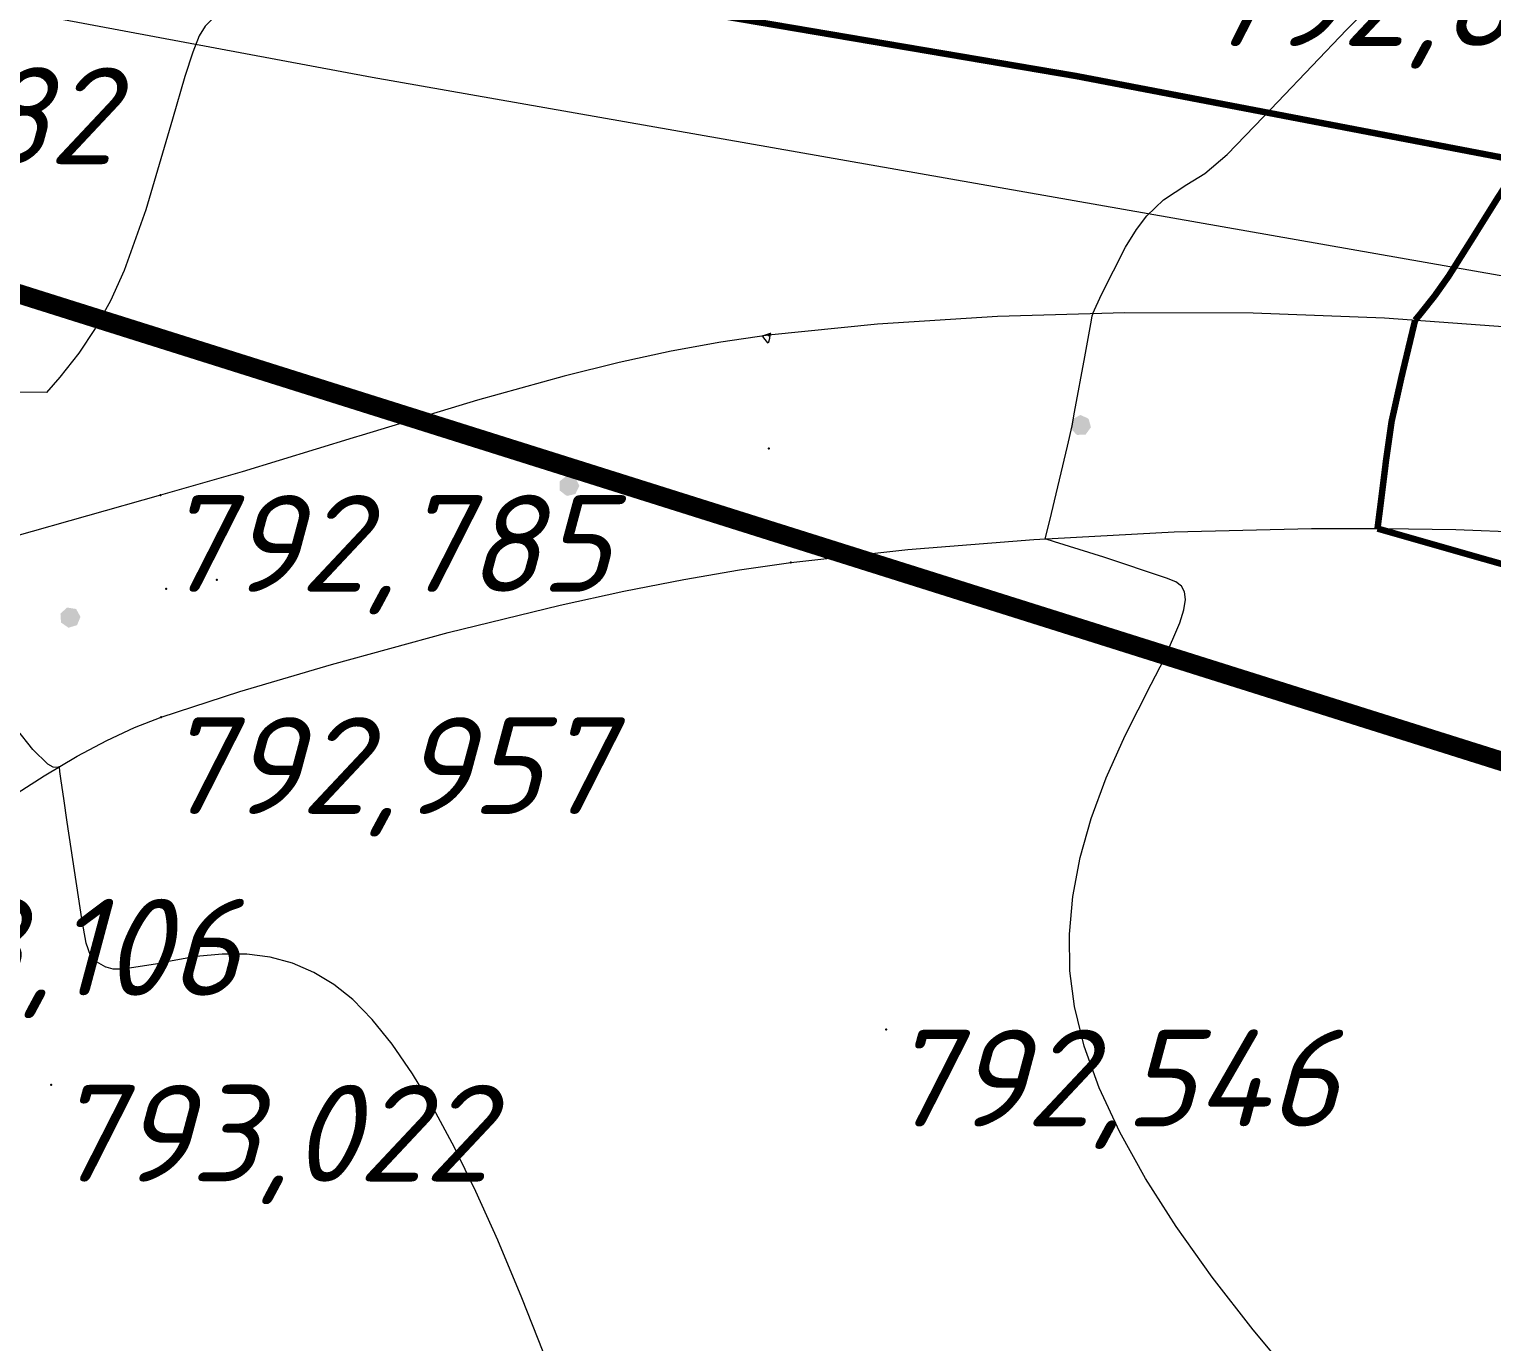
# Model space of a CAD drawing. Header units: metres. Extents: x 629572 to 645168, y 4785785 to 4790166.
# Drawn here: x 634925.77 to 634948.43, y 4788199.57 to 4788219.92 of the extents above; entities that cross this region are included whole.
import ezdxf

# ---------------------------------------------------------------- set-up
doc = ezdxf.new("R2010")
doc.units = ezdxf.units.M
doc.linetypes.add('Сплошная', pattern=[0])
doc.linetypes.add('Сплошная_0_50', pattern=[0])
for name, color, linetype in [('Газопровод подземный', 7, 'CONTINUOUS'), ('Горизонтали', 7, 'CONTINUOUS'), ('Дороги  грунтовые_ проселочные (бровка-сплошная)', 7, 'CONTINUOUS'), ('Дороги с покрытием (осевая линия)', 7, 'CONTINUOUS'), ('красная линия', 7, 'CONTINUOUS'), ('Нурсултан', 7, 'CONTINUOUS')]:
    doc.layers.add(name, color=color, linetype=linetype)
doc.styles.add('ISOCPEUR', font='isocpeui.ttf')
doc.styles.get("Standard").update_dxf_attribs({"font": 'isocpeui.ttf'})
doc.linetypes.add('GAZ_NADZ', pattern='A,10,-2.2,["|",Standard,S=1.8,R=0,X=-1.5,Y=-1],0,["-",Standard,S=1.5,R=0,X=-1.5,Y=0.05],-0.05', length=12.25)
doc.linetypes.add('GAZ_PODZ', pattern='A,4,-2.2,["|",Standard,S=1.8,R=0,X=-1.5,Y=-1],0,["-",Standard,S=1.5,R=0,X=-1.5,Y=0.05],4,-2,10,-2', length=24.2)

msp = doc.modelspace()

# ---------------------------------------------------------------- hatches: boundary and pattern name
at = {"layer": 'Дороги с покрытием (осевая линия)'}
for points in [[(634942.057, 4788213.938), (634942.053, 4788213.935), (634941.947, 4788213.879), (634941.938, 4788213.874), (634941.943, 4788213.866), (634941.938, 4788213.874), (634941.933, 4788213.867), (634941.939, 4788213.866), (634941.943, 4788213.865), (634941.933, 4788213.867), (634941.925, 4788213.826), (634941.909, 4788213.739), (634941.908, 4788213.735), (634941.909, 4788213.733), (634941.911, 4788213.731), (634941.919, 4788213.738), (634941.911, 4788213.731), (634941.997, 4788213.633), (634942.004, 4788213.639), (634942.005, 4788213.629), (634942.135, 4788213.634), (634942.139, 4788213.634), (634942.142, 4788213.638), (634942.204, 4788213.723), (634942.219, 4788213.743), (634942.211, 4788213.749), (634942.219, 4788213.743), (634942.221, 4788213.746), (634942.222, 4788213.747), (634942.221, 4788213.752), (634942.219, 4788213.751), (634942.219, 4788213.751), (634942.221, 4788213.752), (634942.187, 4788213.877), (634942.177, 4788213.875), (634942.181, 4788213.884), (634942.173, 4788213.886), (634942.118, 4788213.901), (634942.181, 4788213.884), (634942.062, 4788213.936)], [(634934.097, 4788212.996), (634934.094, 4788212.993), (634933.999, 4788212.918), (634933.992, 4788212.912), (634933.998, 4788212.904), (634933.992, 4788212.912), (634933.988, 4788212.909), (634933.988, 4788212.904), (634933.988, 4788212.862), (634933.988, 4788212.774), (634933.988, 4788212.769), (634933.99, 4788212.768), (634933.992, 4788212.766), (634934.094, 4788212.685), (634934.1, 4788212.693), (634934.102, 4788212.683), (634934.229, 4788212.712), (634934.236, 4788212.718), (634934.227, 4788212.722), (634934.236, 4788212.718), (634934.281, 4788212.813), (634934.292, 4788212.835), (634934.294, 4788212.838), (634934.294, 4788212.84), (634934.292, 4788212.844), (634934.236, 4788212.961), (634934.234, 4788212.965), (634934.229, 4788212.966), (634934.22, 4788212.967), (634934.163, 4788212.971), (634934.229, 4788212.966), (634934.102, 4788212.995), (634934.1, 4788212.986), (634934.102, 4788212.995)], [(634926.357, 4788210.954), (634926.353, 4788210.951), (634926.36, 4788210.944), (634926.353, 4788210.951), (634926.264, 4788210.87), (634926.257, 4788210.864), (634926.253, 4788210.86), (634926.253, 4788210.856), (634926.259, 4788210.856), (634926.263, 4788210.856), (634926.253, 4788210.856), (634926.256, 4788210.813), (634926.261, 4788210.726), (634926.271, 4788210.726), (634926.271, 4788210.726), (634926.263, 4788210.726), (634926.261, 4788210.726), (634926.262, 4788210.721), (634926.263, 4788210.72), (634926.266, 4788210.718), (634926.285, 4788210.709), (634926.324, 4788210.69), (634926.266, 4788210.718), (634926.372, 4788210.644), (634926.376, 4788210.641), (634926.381, 4788210.642), (634926.506, 4788210.679), (634926.512, 4788210.685), (634926.503, 4788210.689), (634926.512, 4788210.685), (634926.552, 4788210.782), (634926.561, 4788210.805), (634926.562, 4788210.808), (634926.563, 4788210.81), (634926.561, 4788210.814), (634926.559, 4788210.813), (634926.553, 4788210.81), (634926.561, 4788210.814), (634926.528, 4788210.856), (634926.52, 4788210.866), (634926.561, 4788210.814), (634926.497, 4788210.928), (634926.495, 4788210.932), (634926.49, 4788210.932), (634926.361, 4788210.953), (634926.36, 4788210.944), (634926.361, 4788210.953)]]:
    msp.add_hatch(color=7, dxfattribs=at).paths.add_polyline_path(points)

# ---------------------------------------------------------------- linework, layer by layer
at = {"layer": 'Газопровод подземный', "color": 50, "linetype": 'GAZ_PODZ', "lineweight": 13, "ltscale": 0.5, "flags": 128}
msp.add_lwpolyline([(634767.772, 4788220.603), (634852.542, 4788235.035), (634896.009, 4788225.723), (634931.084, 4788219.172), (634979.801, 4788210.62), (635199.374, 4788167.924), (635281.07, 4788167.023), (635401.234, 4788144.547), (635406.883, 4788140.607), (635414.121, 4788129.765)], dxfattribs=at)
at = {"layer": 'Газопровод подземный', "color": 50, "linetype": 'GAZ_NADZ', "lineweight": 13, "const_width": 0.1, "flags": 128}
msp.add_lwpolyline([(634907.636, 4788227.102), (634907.204, 4788225.748), (634913.261, 4788224.694), (634925.815, 4788222.245), (634926.196, 4788221.896), (634928.428, 4788221.493), (634941.99, 4788219.192), (634964.183, 4788214.945), (634987.607, 4788210.729), (635001.649, 4788207.944), (635035.997, 4788201.527), (635056.498, 4788197.876), (635082.516, 4788192.68), (635104.948, 4788188.998), (635104.876, 4788186.491)], dxfattribs=at)
at = {"layer": 'Горизонтали', "color": 34, "linetype": 'Сплошная', "lineweight": 0, "true_color": 0xa55200, "flags": 128}
for points, elevation in [([(634942.251, 4788215.512), (634942.387, 4788215.804), (634942.76, 4788216.54), (634942.929, 4788216.813), (634943.088, 4788217.025), (634943.347, 4788217.273), (634943.709, 4788217.508), (634943.987, 4788217.682), (634944.334, 4788217.976), (634944.896, 4788218.559), (634945.116, 4788218.792), (634946.185, 4788219.906), (634947.003, 4788220.731), (634947.438, 4788221.129), (634947.576, 4788221.233), (634947.699, 4788221.301), (634947.7, 4788221.302), (634947.861, 4788221.39), (634947.891, 4788221.421), (634947.891, 4788221.446), (634947.81, 4788221.486), (634947.596, 4788221.527), (634947.574, 4788221.531), (634947.195, 4788221.598), (634946.875, 4788221.661), (634946.167, 4788221.86), (634946.122, 4788221.874), (634945.442, 4788222.07), (634944.9, 4788222.187), (634944.432, 4788222.236), (634944.046, 4788222.217), (634943.749, 4788222.142), (634943.35, 4788221.978), (634942.801, 4788221.751), (634942.274, 4788221.582), (634941.677, 4788221.439), (634941.006, 4788221.325), (634939.885, 4788221.201), (634938.427, 4788221.098), (634936.641, 4788221.018), (634934.198, 4788220.943), (634933.205, 4788220.916), (634931.141, 4788220.835), (634929.797, 4788220.737), (634929.453, 4788220.696), (634929.341, 4788220.664), (634929.265, 4788220.612), (634929.17, 4788220.54), (634928.978, 4788220.385), (634928.776, 4788220.217), (634928.607, 4788220.076), (634928.607, 4788220.076), (634928.496, 4788219.966), (634928.405, 4788219.812), (634928.303, 4788219.559), (634928.182, 4788219.186), (634927.991, 4788218.525), (634927.576, 4788217.119), (634927.239, 4788216.177), (634927.027, 4788215.709), (634926.792, 4788215.28), (634926.537, 4788214.896), (634926.241, 4788214.526), (634926.035, 4788214.284)], 792.5), ([(634926.035, 4788214.284), (634924.911, 4788214.292), (634920.043, 4788214.331), (634919.047, 4788214.344), (634917.168, 4788214.348), (634916.431, 4788214.309), (634915.6, 4788214.232), (634915.465, 4788214.217), (634914.882, 4788214.161), (634914.753, 4788214.16), (634914.665, 4788214.179), (634914.596, 4788214.222), (634914.542, 4788214.294), (634914.47, 4788214.506), (634914.41, 4788214.856), (634914.4, 4788214.929), (634914.378, 4788215.078), (634914.345, 4788215.214), (634914.341, 4788215.227), (634914.259, 4788215.583), (634914.216, 4788215.807), (634914.061, 4788216.559), (634913.975, 4788216.854), (634913.864, 4788217.102), (634913.6, 4788217.588), (634913.526, 4788217.717), (634913.27, 4788218.177), (634913.157, 4788218.407), (634912.975, 4788218.763), (634912.831, 4788218.981), (634912.647, 4788219.209), (634912.536, 4788219.334), (634912.391, 4788219.504), (634912.358, 4788219.564), (634912.358, 4788219.608), (634912.361, 4788219.617), (634912.362, 4788219.62), (634912.362, 4788219.62), (634912.362, 4788219.62)], 792.5), ([(634941.514, 4788212.018), (634941.583, 4788212.304), (634941.859, 4788213.457), (634941.932, 4788213.77), (634941.932, 4788213.77), (634941.969, 4788213.98), (634942.125, 4788214.838), (634942.23, 4788215.406), (634942.243, 4788215.475), (634942.249, 4788215.503), (634942.25, 4788215.509), (634942.251, 4788215.511), (634942.251, 4788215.511), (634942.251, 4788215.512), (634942.251, 4788215.512)], 792.5), ([(634937.25, 4788215.176), (634937.255, 4788215.183), (634937.261, 4788215.199), (634937.249, 4788215.202), (634937.156, 4788215.17), (634937.148, 4788215.167), (634937.138, 4788215.163), (634937.132, 4788215.16), (634937.132, 4788215.16), (634937.131, 4788215.16)], 793), ([(634937.131, 4788215.16), (634937.147, 4788215.134), (634937.212, 4788215.055), (634937.231, 4788215.072), (634937.244, 4788215.128), (634937.247, 4788215.151), (634937.249, 4788215.164), (634937.25, 4788215.171), (634937.25, 4788215.174), (634937.25, 4788215.174), (634937.25, 4788215.176), (634937.25, 4788215.176), (634937.25, 4788215.176), (634937.25, 4788215.176)], 793), ([(634949.189, 4788194.49), (634948.776, 4788194.969), (634947.108, 4788196.913), (634946.714, 4788197.387), (634945.577, 4788198.746), (634945.54, 4788198.791), (634944.736, 4788199.758), (634944.1, 4788200.576), (634943.543, 4788201.36), (634943.068, 4788202.104), (634942.669, 4788202.824), (634942.352, 4788203.508), (634942.118, 4788204.157), (634941.967, 4788204.771), (634941.897, 4788205.325), (634941.888, 4788205.893), (634941.94, 4788206.477), (634942.054, 4788207.078), (634942.226, 4788207.684), (634942.459, 4788208.316), (634942.751, 4788208.971), (634943.154, 4788209.766), (634943.36, 4788210.164), (634943.602, 4788210.715), (634943.663, 4788210.918), (634943.686, 4788211.079), (634943.672, 4788211.198), (634943.623, 4788211.287), (634943.538, 4788211.351), (634943.392, 4788211.41), (634942.424, 4788211.735), (634941.66, 4788211.973), (634941.514, 4788212.018)], 792.5), ([(634926.235, 4788208.483), (634926.199, 4788208.476), (634926.138, 4788208.481), (634926.059, 4788208.527), (634925.827, 4788208.755), (634925.321, 4788209.393), (634924.836, 4788210.094), (634924.529, 4788210.644), (634924.352, 4788210.959), (634924.163, 4788211.195), (634923.892, 4788211.46), (634923.786, 4788211.556)], 793), ([(634934.347, 4788197.534), (634934.32, 4788197.639), (634934.155, 4788198.245), (634933.899, 4788199.001), (634933.404, 4788200.253), (634933.03, 4788201.146), (634932.69, 4788201.903), (634932.357, 4788202.584), (634932.032, 4788203.189), (634931.711, 4788203.725), (634931.395, 4788204.185), (634931.085, 4788204.569), (634930.782, 4788204.878), (634930.488, 4788205.112), (634930.177, 4788205.299), (634929.848, 4788205.439), (634929.501, 4788205.533), (634929.141, 4788205.58), (634928.759, 4788205.583), (634928.358, 4788205.543), (634927.872, 4788205.455), (634927.792, 4788205.438), (634927.221, 4788205.348), (634927.07, 4788205.349), (634926.962, 4788205.379), (634926.961, 4788205.38), (634926.958, 4788205.381), (634926.809, 4788205.46), (634926.72, 4788205.561), (634926.653, 4788205.749), (634926.585, 4788206.126), (634926.417, 4788207.221), (634926.357, 4788207.628), (634926.304, 4788207.995), (634926.265, 4788208.27), (634926.245, 4788208.414), (634926.244, 4788208.42), (634926.236, 4788208.475), (634926.235, 4788208.483)], 793)]:
    msp.add_lwpolyline(points, dxfattribs=dict(at, elevation=elevation))
at = {"layer": 'Горизонтали', "color": 34, "linetype": 'Сплошная', "lineweight": 0, "const_width": 0.1, "elevation": 792, "flags": 128}
for points in [[(634947.246, 4788215.407), (634947.327, 4788215.504), (634947.552, 4788215.788), (634947.765, 4788216.089), (634948.126, 4788216.662), (634948.507, 4788217.272), (634948.818, 4788217.754), (634949.477, 4788218.799), (634949.724, 4788219.257), (634949.923, 4788219.697), (634949.985, 4788219.848)], [(634946.663, 4788212.178), (634946.684, 4788212.342), (634946.78, 4788213.107), (634946.792, 4788213.209), (634946.881, 4788213.835), (634947.035, 4788214.526), (634947.051, 4788214.593), (634947.213, 4788215.27), (634947.246, 4788215.407)], [(634952.278, 4788210.469), (634952.244, 4788210.494), (634952.101, 4788210.595), (634952.018, 4788210.636), (634951.944, 4788210.661), (634951.813, 4788210.701), (634951.321, 4788210.845), (634949.679, 4788211.317), (634947.214, 4788212.02), (634946.663, 4788212.178)]]:
    msp.add_lwpolyline(points, dxfattribs=at)
at = {"layer": 'Дороги  грунтовые_ проселочные (бровка-сплошная)', "color": 7, "linetype": 'Continuous', "lineweight": 0, "flags": 128}
for points in [[(634948.68, 4788215.298), (634946.769, 4788215.44), (634944.738, 4788215.514), (634942.747, 4788215.52), (634940.773, 4788215.463), (634938.916, 4788215.345), (634937.223, 4788215.173), (634936.485, 4788215.066), (634935.718, 4788214.927), (634934.913, 4788214.753), (634934.057, 4788214.541), (634932.715, 4788214.168), (634930.929, 4788213.625), (634930.79, 4788213.582), (634929.068, 4788213.056), (634927.804, 4788212.697), (634923.273, 4788211.416)], [(634925.301, 4788207.9), (634926.002, 4788208.346), (634926.514, 4788208.65), (634926.97, 4788208.895), (634927.4, 4788209.095), (634927.814, 4788209.254), (634929.031, 4788209.65), (634930.455, 4788210.073), (634932.261, 4788210.565), (634933.996, 4788210.989), (634934.985, 4788211.205), (634935.914, 4788211.388), (634936.777, 4788211.537), (634937.572, 4788211.651), (634939.386, 4788211.851), (634941.335, 4788212.01), (634943.512, 4788212.127), (634945.638, 4788212.18), (634946.779, 4788212.181), (634947.877, 4788212.161), (634948.926, 4788212.12)]]:
    msp.add_lwpolyline(points, dxfattribs=at)
at = {"layer": 'красная линия', "color": 1, "linetype": 'Сплошная_0_50', "lineweight": 0, "true_color": 0xff0000, "const_width": 0.3, "elevation": 794.579, "flags": 128}
msp.add_lwpolyline([(635401.641, 4788148.595), (634957.655, 4788205.711), (634868.946, 4788233.682), (634603.956, 4788290.084), (634469.438, 4788276.801), (634466.442, 4788288.998), (634455.452, 4788300.111), (634423.85, 4788288.187), (634367.861, 4788295.693), (634267.843, 4788409.4), (634475.845, 4788682.207), (634474.555, 4788790.795), (634449.85, 4788818.401), (634024.042, 4788644.6), (633889.34, 4788556.209), (633827.944, 4788529.992), (633792.752, 4788543.316), (633784.34, 4788495.79), (633741.538, 4788462.098), (633741.25, 4788461.815), (633707.246, 4788430.797), (633615.343, 4788446.001), (633603.65, 4788448.117), (633593.847, 4788448.295), (633403.135, 4788458.998), (633383.735, 4788456.919), (632950.737, 4788523.705), (632422.446, 4788608.882), (631759.541, 4788723.01), (631749.061, 4788727.901), (631729.34, 4788731.902), (631702.953, 4788733.892), (631676.149, 4788739.917), (631633.151, 4788748.593), (631552.757, 4788764.604), (631505.748, 4788774.005), (631486.053, 4788777.916), (631418.334, 4788781.792), (630663.641, 4788895.085)], dxfattribs=at)
at = {"layer": 'Нурсултан', "color": 7}
for p in [(634941.99, 4788219.192, 6.022), (634937.223, 4788215.173, 6.325), (634937.233, 4788213.419, 6.303), (634927.804, 4788212.697, 6.108), (634937.572, 4788211.651, 6.207), (634928.675, 4788211.382, 6.186), (634927.893, 4788211.241, 6.129), (634927.814, 4788209.254, 6.28), (634939.051, 4788204.411, 5.869), (634926.108, 4788203.556, 6.345)]:
    msp.add_point(p, dxfattribs=at)

# ---------------------------------------------------------------- texts
at = {"layer": 'Нурсултан', "color": 251, "char_height": 1.5, "attachment_point": 1, "style": 'ISOCPEUR'}
for s, insert in [('792,814', (634943.944, 4788221.156, 6.137)), ('791,582', (634920.42, 4788219.324, 4.905)), ('792,785', (634927.804, 4788212.697, 6.108)), ('792,957', (634927.814, 4788209.254, 6.28)), ('793,106', (634922.425, 4788206.439, 6.429)), ('792,546', (634939.051, 4788204.411, 5.869)), ('793,022', (634926.108, 4788203.556, 6.345))]:
    msp.add_mtext(s, dxfattribs=dict(at, insert=insert))

doc.saveas('drawing.dxf')
